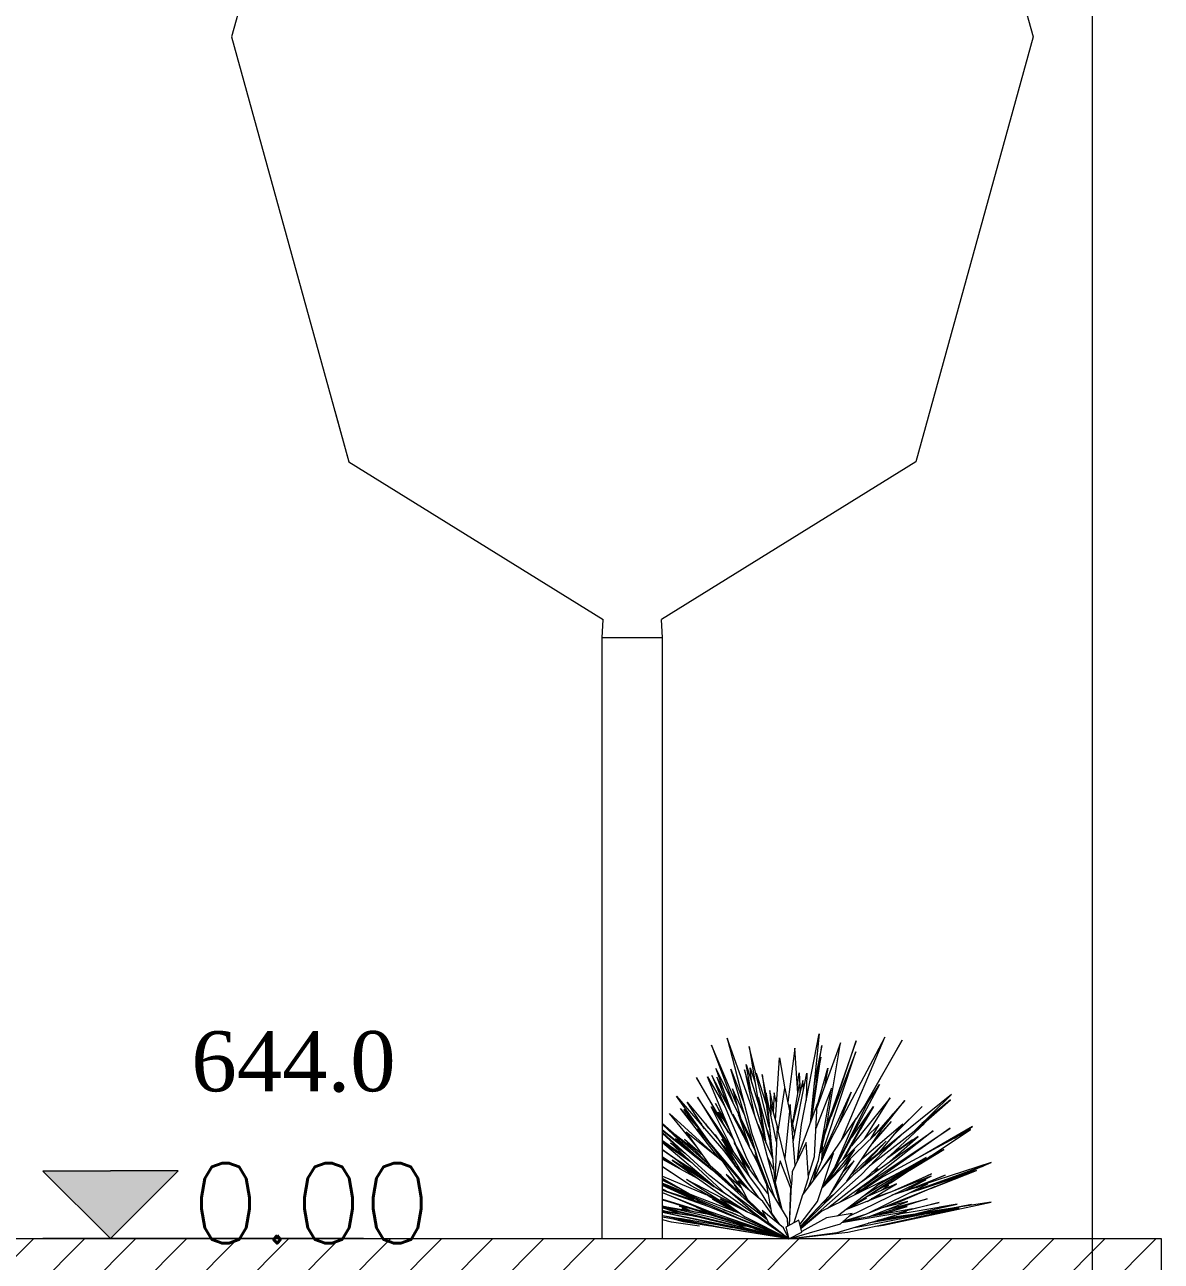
# Model space of a CAD drawing. Header units: millimetres. Extents: x 476244520 to 476657119, y 4620824743 to 4621446928.
# Drawn here: x 476633320 to 476638990, y 4621025854 to 4621032026 of the extents above; entities that cross this region are included whole.
import ezdxf

# ---------------------------------------------------------------- set-up
doc = ezdxf.new("R2010")
doc.units = ezdxf.units.MM
doc.header["$MEASUREMENT"] = 0
for name, color, linetype, lineweight in [('0_Pen_No__1_Pen_No__250', 7, 'Continuous', 0), ('0_Pen_No__250_Pen_No__142', 142, 'Continuous', 0), ('2D Drafting - General_Pen_No__7_Pen_No__250', 7, 'Continuous', 0), ('2D Drafting - General_Pen_No__7_Pen_No__7', 7, 'Continuous', 0), ('New_Interior - Furniture _Pen_No__7', 7, 'Continuous', 0), ('New_New_piketebi_Pen_No__7_Pen_No__1', 1, 'Continuous', 0), ('New_Structural - Bearing_Pen_No__1', 1, 'Continuous', 0), ('New_Structural - Bearing_Pen_No__7', 7, 'Continuous', 0), ('zoma_Pen_No__1_Pen_No__142', 142, 'Continuous', 0)]:
    doc.layers.add(name, color=color, linetype=linetype, lineweight=lineweight)
doc.styles.add('GENERATED_STYLE_7', font='times.ttf')

msp = doc.modelspace()

# ---------------------------------------------------------------- hatches: boundary and pattern name
at = {"layer": '0_Pen_No__250_Pen_No__142', "linetype": 'Continuous', "lineweight": 0}
msp.add_hatch(color=142, dxfattribs=at).paths.add_polyline_path([(476633747.533, 4621025966.681), (476634085.062, 4621026304.374), (476633409.84, 4621026304.209)])
at = {"layer": '2D Drafting - General_Pen_No__7_Pen_No__7', "linetype": 'Continuous', "lineweight": 0}
h = msp.add_hatch(dxfattribs=at)
h.set_pattern_fill('MASONRY_BLOCK', style=0, pattern_type=2)
h.set_pattern_definition([(45, (476844527.15, 4621385791.04), (-127.27922, 127.27922), [])])
h.paths.add_polyline_path([(476638990.415, 4621025966.681), (476638990.415, 4621025409.695), (476629956.096, 4621025409.695), (476612277.026, 4621023110.182), (476607039.153, 4621023110.189), (476607039.153, 4621023667.311), (476612277.162, 4621023666.024), (476629976.822, 4621025966.681)])

# ---------------------------------------------------------------- linework, layer by layer
at = {"layer": '0_Pen_No__1_Pen_No__250', "color": 7, "linetype": 'Continuous', "lineweight": 0, "flags": 128}
for points in [[(476633747.533, 4621025966.681), (476633409.84, 4621026304.209), (476633747.451, 4621026304.292)], [(476633747.533, 4621025966.681), (476634085.062, 4621026304.374), (476633747.451, 4621026304.292)], [(476635009.922, 4621025966.989), (476633409.922, 4621025966.598)]]:
    msp.add_lwpolyline(points, dxfattribs=at)
at = {"layer": '0_Pen_No__250_Pen_No__142', "color": 142, "linetype": 'Continuous', "lineweight": 0, "flags": 128}
msp.add_lwpolyline([(476633747.533, 4621025966.681), (476634085.062, 4621026304.374), (476633409.84, 4621026304.209)], close=True, dxfattribs=at)
at = {"layer": '2D Drafting - General_Pen_No__7_Pen_No__250', "color": 7, "linetype": 'Continuous', "lineweight": 0, "flags": 128}
msp.add_lwpolyline([(476638990.415, 4621025966.681), (476638990.415, 4621025409.695), (476629956.096, 4621025409.695), (476612277.026, 4621023110.182), (476607039.153, 4621023110.189), (476607039.153, 4621023667.311), (476612277.162, 4621023666.024), (476629976.822, 4621025966.681)], close=True, dxfattribs=at)
at = {"layer": 'New_Interior - Furniture _Pen_No__7', "color": 7, "linetype": 'Continuous', "lineweight": 0}
for p, q in [((476634936.89, 4621034087.345), (476634351.103, 4621031966.024)), ((476637765.317, 4621034087.345), (476638351.103, 4621031966.024)), ((476634351.103, 4621031966.024), (476634936.89, 4621029844.704)), ((476638351.103, 4621031966.024), (476637765.317, 4621029844.704)), ((476634866.96, 4621030097.941), (476634936.89, 4621029844.704)), ((476634936.89, 4621029844.704), (476636205.623, 4621029056.414)), ((476637765.317, 4621029844.704), (476636496.584, 4621029056.414)), ((476636201.103, 4621028966.024), (476636205.623, 4621029056.414)), ((476636501.103, 4621028966.024), (476636496.584, 4621029056.414)), ((476636203.382, 4621028966.024), (476636201.103, 4621028966.024)), ((476636201.103, 4621025966.024), (476636201.103, 4621028966.024)), ((476636210.15, 4621028966.024), (476636203.382, 4621028966.024)), ((476636221.2, 4621028966.024), (476636210.15, 4621028966.024)), ((476636236.197, 4621028966.024), (476636221.2, 4621028966.024)), ((476636254.685, 4621028966.024), (476636236.197, 4621028966.024)), ((476636276.103, 4621028966.024), (476636254.685, 4621028966.024)), ((476636299.8, 4621028966.024), (476636276.103, 4621028966.024)), ((476636325.056, 4621028966.024), (476636299.8, 4621028966.024)), ((476636351.103, 4621028966.024), (476636325.056, 4621028966.024)), ((476636377.151, 4621028966.024), (476636351.103, 4621028966.024)), ((476636402.406, 4621028966.024), (476636377.151, 4621028966.024)), ((476636426.103, 4621028966.024), (476636402.406, 4621028966.024)), ((476636447.522, 4621028966.024), (476636426.103, 4621028966.024)), ((476636466.01, 4621028966.024), (476636447.522, 4621028966.024)), ((476636481.007, 4621028966.024), (476636466.01, 4621028966.024)), ((476636492.057, 4621028966.024), (476636481.007, 4621028966.024)), ((476636498.825, 4621028966.024), (476636492.057, 4621028966.024)), ((476636501.103, 4621028966.024), (476636498.825, 4621028966.024)), ((476636501.103, 4621025966.024), (476636501.103, 4621028966.024)), ((476636998.469, 4621026476.729), (476636824.295, 4621026967.346)), ((476636824.295, 4621026967.346), (476636947.756, 4621026492.165)), ((476637195.672, 4621026536.342), (476637283.282, 4621026989.75)), ((476637283.282, 4621026989.75), (476637238.432, 4621026544.431)), ((476637389.829, 4621026944.25), (476637272.207, 4621026618.868)), ((476637468.277, 4621026954.551), (476637308.558, 4621026492.58)), ((476637310.376, 4621026480.781), (476637468.277, 4621026954.551)), ((476637319.598, 4621026524.512), (476637389.829, 4621026944.25)), ((476637611.637, 4621026972.536), (476637341.041, 4621026462.899)), ((476637397.088, 4621026463.139), (476637611.637, 4621026972.536)), ((476637697.655, 4621026957.154), (476637510.26, 4621026630.197)), ((476637525.494, 4621026653.485), (476637697.655, 4621026957.154)), ((476636874.444, 4621026631.024), (476636746.372, 4621026932.691)), ((476636746.372, 4621026932.691), (476636853.229, 4621026647.06)), ((476637034.529, 4621026521.238), (476636934.224, 4621026925.334)), ((476636934.224, 4621026925.334), (476637003.009, 4621026508.277)), ((476637162.341, 4621026916.593), (476637127.342, 4621026647.495)), ((476637177.531, 4621026692.155), (476637162.341, 4621026916.593)), ((476637242.215, 4621026554.608), (476637296.153, 4621026930.602)), ((476637296.153, 4621026930.602), (476637257.284, 4621026731.622)), ((476637311.277, 4621026431.727), (476637465.936, 4621026898.273)), ((476637465.936, 4621026898.273), (476637341.733, 4621026574.866)), ((476636942.22, 4621026707.984), (476636918.989, 4621026836.466)), ((476636918.989, 4621026836.466), (476636982.63, 4621026631.839)), ((476636948.074, 4621026742.948), (476636938.726, 4621026819.9)), ((476636938.726, 4621026819.9), (476636964.12, 4621026744.07)), ((476637065.839, 4621026558.423), (476637085.304, 4621026869.675)), ((476637085.304, 4621026869.675), (476637111.729, 4621026713.566)), ((476637246.915, 4621026567.25), (476637292.45, 4621026872.897)), ((476637272.442, 4621026623.323), (476637326.724, 4621026817.034)), ((476637292.45, 4621026872.897), (476637276.937, 4621026796.647)), ((476637326.724, 4621026817.034), (476637310.798, 4621026725.626)), ((476636831.79, 4621026497.098), (476636671.79, 4621026771.638)), ((476636671.79, 4621026771.638), (476636799.415, 4621026544.532)), ((476636872.991, 4621026422.815), (476636725.623, 4621026773.985)), ((476636725.623, 4621026773.985), (476636813.44, 4621026625.794)), ((476636976.371, 4621026346.262), (476636748.45, 4621026781.709)), ((476636748.45, 4621026781.709), (476636921.861, 4621026365.682)), ((476636949.669, 4621026455.633), (476636768.391, 4621026815.458)), ((476636768.391, 4621026815.458), (476636846.337, 4621026594.694)), ((476636804.911, 4621026712.023), (476636773.551, 4621026773.129)), ((476636773.551, 4621026773.129), (476636826.289, 4621026632.997)), ((476636978.418, 4621026360.105), (476636842.159, 4621026812.859)), ((476636842.159, 4621026812.859), (476636910.309, 4621026636.293)), ((476637004.8, 4621026502.393), (476636911.431, 4621026809.13)), ((476636911.431, 4621026809.13), (476636961.378, 4621026581.209)), ((476636969.481, 4621026783.295), (476636968.813, 4621026792.074)), ((476636968.813, 4621026792.074), (476637019.371, 4621026637.385)), ((476637019.418, 4621026685.664), (476636999.903, 4621026786.555)), ((476636999.903, 4621026786.555), (476637040.235, 4621026477.515)), ((476637201.961, 4621026755.55), (476637150.348, 4621026537.874)), ((476637153.982, 4621026450.38), (476637221.291, 4621026793.128)), ((476637174.669, 4621026734.442), (476637184.181, 4621026793.617)), ((476637184.181, 4621026793.617), (476637188.023, 4621026696.768)), ((476637204.741, 4621026708.851), (476637201.961, 4621026755.55)), ((476637221.291, 4621026793.128), (476637218.97, 4621026656.915)), ((476636910.674, 4621026585.203), (476636850.55, 4621026714.846)), ((476636850.55, 4621026714.846), (476636891.563, 4621026570.968)), ((476637054.892, 4621026619.656), (476637036.891, 4621026706.135)), ((476637036.891, 4621026706.135), (476637042.067, 4621026595.61)), ((476637058.607, 4621026694.245), (476637053.909, 4621026599.93)), ((476637071.134, 4621026643.095), (476637058.607, 4621026694.245)), ((476637079.147, 4621026501.004), (476637112.466, 4621026718.377)), ((476637112.466, 4621026718.377), (476637136.233, 4621026605.13)), ((476637152.037, 4621026544.998), (476637185.774, 4621026739.74)), ((476637185.774, 4621026739.74), (476637187.527, 4621026694.675)), ((476637345.231, 4621026717.074), (476637266.777, 4621026516.12)), ((476637280.883, 4621026356.482), (476637345.231, 4621026717.074)), ((476637298.036, 4621026381.456), (476637443.081, 4621026698.301)), ((476637584.267, 4621026736.093), (476637349.806, 4621026296.483)), ((476637443.081, 4621026698.301), (476637380.217, 4621026536.681)), ((476637523.146, 4621026640.369), (476637584.267, 4621026736.093)), ((476636750.191, 4621026428.264), (476636572.337, 4621026677.085)), ((476636572.337, 4621026677.085), (476636807.499, 4621026404.907)), ((476636711.916, 4621026515.536), (476636624.358, 4621026647.694)), ((476636624.358, 4621026647.694), (476636783.089, 4621026457.334)), ((476636848.421, 4621026416.548), (476636676.593, 4621026672.297)), ((476636676.593, 4621026672.297), (476636848.271, 4621026394.896)), ((476636823.499, 4621026540.752), (476636767.087, 4621026640.906)), ((476636767.087, 4621026640.906), (476636841.171, 4621026498.64)), ((476636980.488, 4621026638.726), (476636979.625, 4621026650.057)), ((476637037.285, 4621026457.671), (476636980.721, 4621026670.478)), ((476636980.721, 4621026670.478), (476637018.177, 4621026442.892)), ((476637070.255, 4621026450.139), (476637018.762, 4621026692.216)), ((476637018.762, 4621026692.216), (476637062.568, 4621026254.214)), ((476637043.475, 4621026636.233), (476637041.681, 4621026584.472)), ((476637080.258, 4621026508.254), (476637043.475, 4621026636.233)), ((476637139.418, 4621026636.912), (476637112.437, 4621026367.672)), ((476637163.314, 4621026330.856), (476637139.418, 4621026636.912)), ((476637273.218, 4621026637.999), (476637180.057, 4621026387.415)), ((476637259.416, 4621026376.827), (476637273.218, 4621026637.999)), ((476637359.129, 4621026620.163), (476637365.212, 4621026643.211)), ((476637365.212, 4621026643.211), (476637361.917, 4621026635.428)), ((476637381.104, 4621026355.851), (476637543.228, 4621026680.593)), ((476637638.15, 4621026668.66), (476637444.836, 4621026430.377)), ((476637543.228, 4621026680.593), (476637465.795, 4621026562.228)), ((476637509.056, 4621026464.321), (476637638.15, 4621026668.66)), ((476637943.16, 4621026685.449), (476637523.267, 4621026347.238)), ((476637711.34, 4621026656.522), (476637556.082, 4621026480.332)), ((476637593.194, 4621026508.203), (476637711.34, 4621026656.522)), ((476637745.636, 4621026491.91), (476637943.16, 4621026685.449)), ((476637776.39, 4621026515.802), (476637938.731, 4621026660.127)), ((476637938.731, 4621026660.127), (476637795.868, 4621026541.128)), ((476636672.43, 4621026425.502), (476636536.371, 4621026591.029)), ((476636536.371, 4621026591.029), (476636760.79, 4621026386.04)), ((476636782.916, 4621026368.329), (476636592.436, 4621026616.6)), ((476636592.436, 4621026616.6), (476636706.061, 4621026490.002)), ((476636693.022, 4621026508.244), (476636607.5, 4621026611.064)), ((476636607.5, 4621026611.064), (476636687.748, 4621026510.406)), ((476636857.634, 4621026398.054), (476636744.802, 4621026624.549)), ((476636744.802, 4621026624.549), (476636857.826, 4621026458.951)), ((476636800.799, 4621026550.275), (476636780.076, 4621026597.72)), ((476636780.076, 4621026597.72), (476636818.936, 4621026541.337)), ((476636857.472, 4621026573.422), (476636852.577, 4621026587.285)), ((476636852.577, 4621026587.285), (476636922.408, 4621026460.932)), ((476636963.296, 4621026410.352), (476636880.403, 4621026584.473)), ((476636880.403, 4621026584.473), (476636933.639, 4621026427.903)), ((476637340.243, 4621026584.227), (476637322.626, 4621026542.609)), ((476637400.514, 4621026358.023), (476637531.497, 4621026594.297)), ((476637531.497, 4621026594.297), (476637442.494, 4621026470.272)), ((476637554.909, 4621026626.251), (476637487.525, 4621026511.669)), ((476637525.934, 4621026584.262), (476637554.909, 4621026626.251)), ((476637653.563, 4621026590.126), (476637556.774, 4621026480.463)), ((476637600.386, 4621026522.679), (476637653.563, 4621026590.126)), ((476637797.017, 4621026626.716), (476637658.062, 4621026487.146)), ((476637670.527, 4621026502.112), (476637797.017, 4621026626.716)), ((476636794.078, 4621026281.773), (476636501.103, 4621026540.457)), ((476636501.103, 4621026536.088), (476636661.008, 4621026387.363)), ((476636501.103, 4621026509.297), (476636628.345, 4621026409.057)), ((476636845.206, 4621026310.049), (476636676.556, 4621026515.801)), ((476636676.556, 4621026515.801), (476636842.917, 4621026318.031)), ((476636708.584, 4621026519.392), (476636692.388, 4621026543.36)), ((476636692.388, 4621026543.36), (476636697.246, 4621026537.678)), ((476636732.983, 4621026517.424), (476636716.094, 4621026539.975)), ((476636716.094, 4621026539.975), (476636726.336, 4621026525.396)), ((476636978.567, 4621026532.789), (476636978.01, 4621026537.176)), ((476636978.01, 4621026537.176), (476637051.528, 4621026364.607)), ((476637023.381, 4621026509.978), (476637037.571, 4621026465.943)), ((476637073.187, 4621026524.872), (476637062.001, 4621026239.756)), ((476637145.879, 4621026233.73), (476637073.187, 4621026524.872)), ((476637145.256, 4621026562.136), (476637161.084, 4621026486.72)), ((476637175.962, 4621026357.58), (476637195.672, 4621026536.342)), ((476637468.199, 4621026567.749), (476637299.101, 4621026318.995)), ((476637359.818, 4621026318.848), (476637468.199, 4621026567.749)), ((476637582.256, 4621026536.007), (476637381.573, 4621026339.473)), ((476637410.217, 4621026367.525), (476637495.2, 4621026521.814)), ((476637607.489, 4621026529.554), (476637413.65, 4621026341.919)), ((476637422.342, 4621026253.008), (476637607.489, 4621026529.554)), ((476637495.2, 4621026521.814), (476637480.657, 4621026502.589)), ((476637700.659, 4621026538.29), (476637496.173, 4621026363.287)), ((476637516.467, 4621026268.727), (476637809.255, 4621026541.335)), ((476637809.255, 4621026541.335), (476637535.451, 4621026328.615)), ((476637541.033, 4621026465.226), (476637582.256, 4621026536.007)), ((476637541.613, 4621026253.479), (476637936.557, 4621026518.14)), ((476637642.386, 4621026551.677), (476637548.73, 4621026441.789)), ((476637560.564, 4621026459.465), (476637642.386, 4621026551.677)), ((476637578.776, 4621026391.949), (476637700.659, 4621026538.29)), ((476637936.557, 4621026518.14), (476637580.095, 4621026266.837)), ((476638038.041, 4621026510.962), (476637605.049, 4621026276.472)), ((476637606.524, 4621026528.114), (476637628.441, 4621026557.425)), ((476637628.441, 4621026557.425), (476637624.311, 4621026553.024)), ((476637642.244, 4621026246.726), (476638038.041, 4621026510.962)), ((476638048.627, 4621026526.24), (476637787.886, 4621026375.489)), ((476637958.395, 4621026467.83), (476638048.627, 4621026526.24)), ((476636501.103, 4621026506.446), (476636559.624, 4621026460.004)), ((476636501.103, 4621026506.118), (476636749.633, 4621026310.275)), ((476636737.115, 4621026282.153), (476636501.103, 4621026496.683)), ((476636595.356, 4621026406.885), (476636501.103, 4621026491.976)), ((476636501.103, 4621026456.901), (476636615.004, 4621026377.162)), ((476636520.006, 4621026435.297), (476636501.103, 4621026451.582)), ((476636501.103, 4621026448.405), (476636648.033, 4621026346.516)), ((476636572.239, 4621026477.647), (476636562.679, 4621026488.037)), ((476636562.679, 4621026488.037), (476636661.417, 4621026411.127)), ((476636650.512, 4621026388.383), (476636567.216, 4621026466.069)), ((476636567.216, 4621026466.069), (476636885.954, 4621026198.596)), ((476636737.14, 4621026332.046), (476636611.843, 4621026462.899)), ((476636611.843, 4621026462.899), (476636702.756, 4621026383.408)), ((476636744.336, 4621026325.693), (476636619.218, 4621026499.363)), ((476636619.218, 4621026499.363), (476636804.093, 4621026351.378)), ((476636857.953, 4621026360.489), (476636765.355, 4621026484.007)), ((476636765.355, 4621026484.007), (476636864.775, 4621026334.481)), ((476636986.202, 4621026210.352), (476636797.302, 4621026463.091)), ((476636797.302, 4621026463.091), (476636925.402, 4621026246.389)), ((476636919.593, 4621026312.749), (476636812.952, 4621026459.571)), ((476636812.952, 4621026459.571), (476636853.43, 4621026387.994)), ((476636850.622, 4621026476.119), (476636836.453, 4621026496.608)), ((476636836.453, 4621026496.608), (476636843.113, 4621026480.508)), ((476636947.756, 4621026492.165), (476637058.593, 4621026177.166)), ((476637091.711, 4621026122.417), (476636998.469, 4621026476.729)), ((476637016.336, 4621026454.077), (476637004.8, 4621026502.393)), ((476637038.447, 4621026491.213), (476637036.643, 4621026439.157)), ((476637218.367, 4621026447.182), (476637148.504, 4621026299.561)), ((476637161.084, 4621026486.72), (476637161.07, 4621026486.476)), ((476637230.513, 4621026270.346), (476637218.367, 4621026447.182)), ((476637341.041, 4621026462.899), (476637256.072, 4621026260.232)), ((476637308.491, 4621026475.319), (476637287.779, 4621026395.126)), ((476637295.234, 4621026436.903), (476637310.376, 4621026480.781)), ((476637296.572, 4621026356.832), (476637302.157, 4621026450.796)), ((476637308.558, 4621026492.58), (476637301.28, 4621026470.783)), ((476637303.22, 4621026481.654), (476637312.77, 4621026504.764)), ((476637304.215, 4621026485.427), (476637303.765, 4621026484.707)), ((476637304.121, 4621026483.834), (476637304.215, 4621026485.427)), ((476637443.611, 4621026284.776), (476637618.65, 4621026453.563)), ((476637618.65, 4621026453.563), (476637472.464, 4621026299.928)), ((476637495.613, 4621026252.285), (476637851.527, 4621026505.555)), ((476637851.527, 4621026505.555), (476637532.366, 4621026251.798)), ((476637565.753, 4621026490.636), (476637550.542, 4621026474.43)), ((476637690.496, 4621026481.091), (476637594.612, 4621026391.165)), ((476637612.476, 4621026410.052), (476637690.496, 4621026481.091)), ((476637777.005, 4621026477.258), (476637619.819, 4621026364.955)), ((476637748.46, 4621026459.417), (476637626.816, 4621026371.471)), ((476637637.06, 4621026352.939), (476637777.005, 4621026477.258)), ((476637734.525, 4621026446.908), (476637748.46, 4621026459.417)), ((476636770.081, 4621026218.835), (476636501.103, 4621026444.312)), ((476636501.103, 4621026410.254), (476636692.486, 4621026276.396)), ((476636726.893, 4621026250.598), (476636501.103, 4621026409.845)), ((476636819.678, 4621026187.256), (476636541.943, 4621026444.951)), ((476636541.943, 4621026444.951), (476636616.366, 4621026391.912)), ((476636636.022, 4621026408.33), (476636621.521, 4621026424.089)), ((476636771.804, 4621026398.026), (476636763.021, 4621026410.314)), ((476636837.502, 4621026319.447), (476636771.804, 4621026398.026)), ((476636893.306, 4621026222.399), (476636771.935, 4621026397.87)), ((476636805.49, 4621026430.47), (476636843.608, 4621026384.757)), ((476636807.499, 4621026404.907), (476636977.35, 4621026175.87)), ((476636923.54, 4621026331.335), (476636859.8, 4621026445.505)), ((476636859.8, 4621026445.505), (476636935.12, 4621026315.945)), ((476636908.465, 4621026338.282), (476636867.037, 4621026432.068)), ((476636867.037, 4621026432.068), (476636868.261, 4621026430.349)), ((476636870.165, 4621026427.675), (476636872.079, 4621026424.987)), ((476636909.745, 4621026335.231), (476636874.574, 4621026419.041)), ((476636955.816, 4621026385.533), (476636973.792, 4621026355.198)), ((476636974.624, 4621026353.164), (476636963.975, 4621026408.096)), ((476637036.643, 4621026439.157), (476637051.261, 4621026367.27)), ((476637180.057, 4621026387.415), (476637176.943, 4621026359.653)), ((476637354.557, 4621026392.752), (476637200.47, 4621026185.416)), ((476637276.031, 4621026152.669), (476637354.557, 4621026392.752)), ((476637324.148, 4621026422.605), (476637297.865, 4621026378.58)), ((476637299.142, 4621026400.076), (476637311.277, 4621026431.727)), ((476637331.285, 4621026253.551), (476637459.301, 4621026412.083)), ((476637459.301, 4621026412.083), (476637404.596, 4621026328.003)), ((476637642.733, 4621026442.042), (476637454.979, 4621026285.334)), ((476637493.883, 4621026284.668), (476637642.733, 4621026442.042)), ((476637656.61, 4621026393.011), (476637681.814, 4621026420.536)), ((476637681.814, 4621026420.536), (476637674.425, 4621026415.798)), ((476637735.413, 4621026308.926), (476637905.309, 4621026412.253)), ((476637816.339, 4621026362.953), (476637860.734, 4621026389.584)), ((476637905.309, 4621026412.253), (476637827.847, 4621026369.856)), ((476637860.734, 4621026389.584), (476637831.971, 4621026373.389)), ((476636590.377, 4621026315.232), (476636501.103, 4621026372.502)), ((476636501.103, 4621026372.145), (476636584.394, 4621026318.483)), ((476636501.103, 4621026363.745), (476636675.283, 4621026269.092)), ((476636645.308, 4621026229.982), (476636501.103, 4621026325.379)), ((476636543.453, 4621026297.363), (476636501.103, 4621026324.665)), ((476636831.822, 4621026179.524), (476636550.001, 4621026358.962)), ((476636550.001, 4621026358.962), (476636790.601, 4621026186.369)), ((476636561.818, 4621026367.789), (476636680.806, 4621026293.672)), ((476636659.548, 4621026289.212), (476636566.426, 4621026363.773)), ((476636865.64, 4621026326.506), (476636856.287, 4621026343.62)), ((476636856.287, 4621026343.62), (476636888.299, 4621026309.154)), ((476637027.828, 4621026192.731), (476636896.697, 4621026367.011)), ((476636896.697, 4621026367.011), (476636932.461, 4621026282.254)), ((476636910.943, 4621026333.249), (476636909.745, 4621026335.231)), ((476636916.396, 4621026320.326), (476636909.995, 4621026334.818)), ((476636921.861, 4621026365.682), (476636978.754, 4621026257.953)), ((476636973.792, 4621026355.198), (476637021.522, 4621026238.45)), ((476637019.113, 4621026242.433), (476636976.371, 4621026346.262)), ((476637034.546, 4621026216.92), (476636978.418, 4621026360.105)), ((476637025.767, 4621026372.999), (476637057.295, 4621026306.939)), ((476637089.607, 4621026354.506), (476637064.583, 4621026246.278)), ((476637141.891, 4621026217.762), (476637089.607, 4621026354.506)), ((476637229.797, 4621026280.77), (476637259.416, 4621026376.827)), ((476637232.148, 4621026228.04), (476637280.883, 4621026356.482)), ((476637271.221, 4621026331.019), (476637251.269, 4621026253.77)), ((476637435.878, 4621026360.075), (476637297.449, 4621026218.153)), ((476637381.573, 4621026339.473), (476637310.337, 4621026232.591)), ((476637334.491, 4621026182.472), (476637435.878, 4621026360.075)), ((476637336.866, 4621026184.06), (476637440.16, 4621026362.485)), ((476637342.823, 4621026194.349), (476637457.377, 4621026354.63)), ((476637364.771, 4621026330.222), (476637381.104, 4621026355.851)), ((476637457.377, 4621026354.63), (476637403.89, 4621026299.834)), ((476637440.16, 4621026362.485), (476637433.384, 4621026355.706)), ((476637465.751, 4621026141.965), (476637810.961, 4621026364.156)), ((476637523.267, 4621026347.238), (476637488.49, 4621026313.303)), ((476637500.486, 4621026176.698), (476637817.152, 4621026370.98)), ((476637817.152, 4621026370.98), (476637570.138, 4621026230.087)), ((476638104.817, 4621026330.814), (476637747.151, 4621026201.033)), ((476637810.961, 4621026364.156), (476637774.309, 4621026344.695)), ((476638141.049, 4621026347.043), (476637798.978, 4621026234.701)), ((476637856.185, 4621026234.617), (476638104.817, 4621026330.814)), ((476637956.559, 4621026267.602), (476638090.448, 4621026325.255)), ((476638095.549, 4621026327.451), (476638141.049, 4621026347.043)), ((476636501.103, 4621026278.866), (476636718.758, 4621026187.307)), ((476636638.397, 4621026189.333), (476636501.103, 4621026266.421)), ((476636873.994, 4621026100.298), (476636621.895, 4621026261.217)), ((476636621.895, 4621026261.217), (476636887.131, 4621026123.452)), ((476636758.477, 4621026228.563), (476636682.126, 4621026280.887)), ((476636682.126, 4621026280.887), (476636759.451, 4621026225.604)), ((476636692.486, 4621026276.396), (476636748.389, 4621026237.019)), ((476636846.319, 4621026194.967), (476636737.115, 4621026282.153)), ((476636749.633, 4621026310.275), (476637020.113, 4621026067.425)), ((476636859.885, 4621026220.473), (476636794.078, 4621026281.773)), ((476636895.62, 4621026220.368), (476636819.736, 4621026286.982)), ((476636819.736, 4621026286.982), (476636925.163, 4621026156.537)), ((476636842.917, 4621026318.031), (476636930.301, 4621026211.989)), ((476636920.596, 4621026219.925), (476636845.206, 4621026310.049)), ((476637148.504, 4621026299.561), (476637145.48, 4621026235.329)), ((476637454.979, 4621026285.334), (476637191.41, 4621026024.277)), ((476637192.712, 4621026019.063), (476637493.883, 4621026284.668)), ((476637205.327, 4621026191.95), (476637230.513, 4621026270.346)), ((476637261.205, 4621026272.475), (476637253.121, 4621026260.939)), ((476637299.101, 4621026318.995), (476637297.988, 4621026316.634)), ((476637359.994, 4621026282.275), (476637298.2, 4621026220.448)), ((476637299.987, 4621026225.911), (476637359.818, 4621026318.848)), ((476637349.806, 4621026296.483), (476637303.005, 4621026225.255)), ((476637331.519, 4621026262.416), (476637313.904, 4621026236.16)), ((476637323.838, 4621026116.85), (476637516.467, 4621026268.727)), ((476637363.236, 4621026293.118), (476637331.519, 4621026262.416)), ((476637841.918, 4621026279.117), (476637410.837, 4621026107.983)), ((476637429.68, 4621026076.828), (476637841.918, 4621026279.117)), ((476637580.095, 4621026266.837), (476637460.681, 4621026186.584)), ((476637469.555, 4621026069.636), (476637996.845, 4621026280.841)), ((476637605.049, 4621026276.472), (476637479.937, 4621026194.28)), ((476637576.782, 4621026283.166), (476637482.264, 4621026210.139)), ((476637577.819, 4621026314.422), (476637545.967, 4621026296.193)), ((476637546.675, 4621026263.175), (476637576.782, 4621026283.166)), ((476637568.234, 4621026303.962), (476637577.819, 4621026314.422)), ((476637727.409, 4621026319.792), (476637596.451, 4621026250.256)), ((476637646.127, 4621026201.39), (476637843.438, 4621026289.367)), ((476637843.438, 4621026289.367), (476637701.722, 4621026223.461)), ((476637739.564, 4621026310.631), (476637716.451, 4621026296.267)), ((476637719.853, 4621026207.432), (476637912.898, 4621026284.148)), ((476637732.158, 4621026306.753), (476637739.564, 4621026310.631)), ((476637996.845, 4621026280.841), (476637732.948, 4621026194.119)), ((476637912.898, 4621026284.148), (476637787.407, 4621026231.623)), ((476637840.523, 4621026217.638), (476638068.885, 4621026306.94)), ((476638068.885, 4621026306.94), (476637972.05, 4621026274.273)), ((476637982.966, 4621026277.956), (476638012.608, 4621026289.43)), ((476638012.608, 4621026289.43), (476637984.587, 4621026279.671)), ((476637986.133, 4621026279.024), (476637996.043, 4621026283.017)), ((476638014.876, 4621026290.607), (476637993.385, 4621026283.46)), ((476638007.797, 4621026287.754), (476638014.876, 4621026290.607)), ((476636558.94, 4621026233.947), (476636501.103, 4621026259.924)), ((476636501.103, 4621026258.195), (476636601.812, 4621026209.875)), ((476636501.103, 4621026243.537), (476636677.489, 4621026173.899)), ((476636912.552, 4621026066.313), (476636501.103, 4621026237.927)), ((476636501.103, 4621026237.202), (476636870.674, 4621026073.372)), ((476636657.588, 4621026159.565), (476636501.103, 4621026231.695)), ((476636520.459, 4621026204.635), (476636501.103, 4621026213.297)), ((476636501.103, 4621026210.997), (476636729.717, 4621026135.858)), ((476636501.103, 4621026207.84), (476636732.386, 4621026126.877)), ((476636680.26, 4621026163.201), (476636608.712, 4621026200.265)), ((476636608.712, 4621026200.265), (476636890.522, 4621026091.736)), ((476636812.711, 4621026139.415), (476636645.308, 4621026229.982)), ((476636742.701, 4621026171.758), (476636691.654, 4621026204.909)), ((476636752.567, 4621026232.613), (476636726.893, 4621026250.598)), ((476637001.38, 4621026079.573), (476636839.437, 4621026200.089)), ((476636839.437, 4621026200.089), (476636954.253, 4621026099.998)), ((476636854.554, 4621026256.417), (476636887.644, 4621026230.585)), ((476636887.218, 4621026198.883), (476636861.617, 4621026235.162)), ((476636876.566, 4621026206.475), (476636895.993, 4621026192.63)), ((476637002.921, 4621026152.6), (476636878.038, 4621026254.73)), ((476636878.038, 4621026254.73), (476636925.823, 4621026161.34)), ((476636925.402, 4621026246.389), (476636982.436, 4621026169.353)), ((476637041.876, 4621026117.651), (476636986.202, 4621026210.352)), ((476637124.975, 4621026067.428), (476637018.267, 4621026243.833)), ((476637018.267, 4621026243.833), (476637046.406, 4621026093.442)), ((476637062.001, 4621026239.756), (476637092.878, 4621026120.488)), ((476637064.583, 4621026246.278), (476637096.817, 4621026113.977)), ((476637065.281, 4621026227.085), (476637065.965, 4621026220.251)), ((476637135.237, 4621026033.416), (476637141.891, 4621026217.762)), ((476637136.117, 4621026033.884), (476637145.879, 4621026233.73)), ((476637603.176, 4621026255.41), (476637296.124, 4621026103.103)), ((476637310.143, 4621026236.12), (476637306.663, 4621026228.916)), ((476637374.319, 4621026079.992), (476637603.176, 4621026255.41)), ((476637532.366, 4621026251.798), (476637388.258, 4621026148.804)), ((476637457.563, 4621026183.182), (476637497.799, 4621026227.094)), ((476637505.686, 4621026228.236), (476637541.613, 4621026253.479)), ((476637668.763, 4621026240.321), (476637512.645, 4621026172.148)), ((476637520.978, 4621026090.925), (476637826.068, 4621026239.453)), ((476637523.034, 4621026152.524), (476637668.763, 4621026240.321)), ((476637593.964, 4621026220.143), (476637526.407, 4621026178.158)), ((476637547.268, 4621026194.433), (476637642.244, 4621026246.726)), ((476637629.563, 4621026233.933), (476637593.487, 4621026219.847)), ((476637594.89, 4621026208.063), (476637629.563, 4621026233.933)), ((476637650.054, 4621026249.937), (476637611.086, 4621026226.719)), ((476637621.841, 4621026235.492), (476637650.054, 4621026249.937)), ((476637826.068, 4621026239.453), (476637646.844, 4621026183.392)), ((476637688.458, 4621026152.16), (476637860.121, 4621026226.077)), ((476637811.02, 4621026240.079), (476637693.319, 4621026197.93)), ((476637702.608, 4621026201.256), (476637815.606, 4621026260.579)), ((476637738.459, 4621026214.826), (476637711.742, 4621026206.051)), ((476637771.162, 4621026222.278), (476637811.02, 4621026240.079)), ((476637815.606, 4621026260.579), (476637775.009, 4621026246.284)), ((476636740.466, 4621026100.72), (476636501.103, 4621026195.062)), ((476636854.225, 4621026048.474), (476636501.445, 4621026160.86)), ((476636501.445, 4621026160.86), (476636792.238, 4621026074.861)), ((476636692.611, 4621026104.325), (476636503.135, 4621026161.636)), ((476636503.135, 4621026161.636), (476636555.849, 4621026144.771)), ((476636538.104, 4621026180.377), (476636511.129, 4621026191.11)), ((476636769.912, 4621026081.464), (476636534.994, 4621026181.704)), ((476636626.883, 4621026142.457), (476636626.156, 4621026142.805)), ((476636627.371, 4621026142.287), (476636626.883, 4621026142.457)), ((476636677.489, 4621026173.899), (476636679.195, 4621026173.121)), ((476636833.126, 4621026124.12), (476636742.701, 4621026171.758)), ((476636837.568, 4621026121.082), (476636751.678, 4621026163.245)), ((476636751.678, 4621026163.245), (476636857.515, 4621026104.448)), ((476636790.601, 4621026186.369), (476636925.398, 4621026099.659)), ((476636977.032, 4621026074.556), (476636791.162, 4621026164.922)), ((476636791.162, 4621026164.922), (476636910.729, 4621026077.663)), ((476636867.525, 4621026100.593), (476636803.39, 4621026144.458)), ((476637132.812, 4621025966.238), (476636831.822, 4621026179.524)), ((476636885.954, 4621026198.596), (476636907.756, 4621026178.075)), ((476636925.163, 4621026156.537), (476637018.007, 4621026071.451)), ((476636925.823, 4621026161.34), (476637014.912, 4621026077.367)), ((476636977.006, 4621026176.687), (476636978.87, 4621026172.269)), ((476637080.163, 4621026041.776), (476637002.921, 4621026152.6)), ((476637200.47, 4621026185.416), (476637157.142, 4621026045.054)), ((476637187.974, 4621026038.043), (476637276.031, 4621026152.669)), ((476637190.467, 4621026028.054), (476637334.491, 4621026182.472)), ((476637190.521, 4621026027.84), (476637336.866, 4621026184.06)), ((476637190.571, 4621026027.639), (476637328.375, 4621026174.134)), ((476637309.733, 4621026141.472), (476637313.192, 4621026157.994)), ((476637344.639, 4621026180.97), (476637310.826, 4621026146.694)), ((476637328.375, 4621026174.134), (476637330.973, 4621026177.769)), ((476637356.416, 4621026187.711), (476637344.639, 4621026180.97)), ((476637431.779, 4621026124.035), (476637465.751, 4621026141.965)), ((476637520.214, 4621026168.826), (476637432.024, 4621026116.394)), ((476637471.699, 4621026145.794), (476637520.214, 4621026168.826)), ((476637529.277, 4621026074.985), (476637726.388, 4621026152.493)), ((476637635.245, 4621026197.07), (476637543.144, 4621026164.639)), ((476637822.911, 4621026165.155), (476637554.613, 4621026079.612)), ((476637726.388, 4621026152.493), (476637593.369, 4621026119.229)), ((476637604.473, 4621026034.33), (476638142.059, 4621026147.923)), ((476637610.242, 4621026125.988), (476637688.458, 4621026152.16)), ((476637628.648, 4621026114.06), (476637822.911, 4621026165.155)), ((476637882.673, 4621026146.787), (476637711.937, 4621026104.311)), ((476637741.408, 4621026113.731), (476637882.673, 4621026146.787)), ((476637814.742, 4621026103.003), (476637971.669, 4621026138.782)), ((476637971.669, 4621026138.782), (476637884.509, 4621026122.958)), ((476638142.059, 4621026147.923), (476637956.526, 4621026120.436)), ((476636501.103, 4621026129.571), (476636746.629, 4621026074.478)), ((476636579.425, 4621026103.671), (476636501.103, 4621026125.75)), ((476636501.103, 4621026122.043), (476636679.088, 4621026080.292)), ((476636735.228, 4621026059.963), (476636501.103, 4621026119.021)), ((476636501.103, 4621026102.851), (476636647.564, 4621026081.769)), ((476636501.103, 4621026097.985), (476636854.883, 4621026026.593)), ((476636896.668, 4621026012.735), (476636501.103, 4621026097.137)), ((476636501.103, 4621026082.542), (476636773.584, 4621026037.944)), ((476636791.399, 4621026022.425), (476636501.103, 4621026080.606)), ((476636535.968, 4621026097.832), (476636501.61, 4621026107.151)), ((476636501.61, 4621026107.151), (476636602.41, 4621026088.269)), ((476636513.037, 4621026126.893), (476636725.147, 4621026089.594)), ((476636587.052, 4621026091.146), (476636517.454, 4621026114.896)), ((476636638.429, 4621026107.091), (476636586.088, 4621026129.065)), ((476636586.088, 4621026129.065), (476636627.781, 4621026120.613)), ((476636637.307, 4621026105.041), (476636600.043, 4621026116.639)), ((476636600.043, 4621026116.639), (476636669.268, 4621026099.421)), ((476636647.564, 4621026081.769), (476636669.273, 4621026076.6)), ((476636661.081, 4621026113.862), (476636723.771, 4621026101.153)), ((476636713.677, 4621026103.199), (476636672.827, 4621026121.676)), ((476636672.827, 4621026121.676), (476636679.718, 4621026119.95)), ((476636679.088, 4621026080.292), (476637132.812, 4621025966.238)), ((476636732.386, 4621026126.877), (476637132.812, 4621025966.238)), ((476637132.812, 4621025966.238), (476636740.466, 4621026100.72)), ((476636767.754, 4621026082.102), (476636768.881, 4621026081.904)), ((476636805.648, 4621026110.902), (476636847.171, 4621026097.255)), ((476636847.171, 4621026097.255), (476637132.812, 4621025966.238)), ((476636893.7, 4621026090.09), (476636873.994, 4621026100.298)), ((476636887.131, 4621026123.452), (476636920.878, 4621026101.857)), ((476636910.729, 4621026077.663), (476637132.812, 4621025966.238)), ((476636954.253, 4621026099.998), (476637132.812, 4621025966.238)), ((476637105.856, 4621026021.06), (476636999.514, 4621026106.803)), ((476636999.514, 4621026106.803), (476637030.309, 4621026047.932)), ((476637023.93, 4621026060.127), (476637001.38, 4621026079.573)), ((476637046.406, 4621026093.442), (476637083.121, 4621026039.392)), ((476637296.124, 4621026103.103), (476637193.254, 4621026016.891)), ((476637447.379, 4621026092.84), (476637319.643, 4621026070.376)), ((476637373.38, 4621025997.301), (476637719.887, 4621026100.357)), ((476637389.743, 4621026040.698), (476637447.379, 4621026092.84)), ((476637719.887, 4621026100.357), (476637395.222, 4621026045.654)), ((476637403.577, 4621026053.213), (476637520.978, 4621026090.925)), ((476637425.763, 4621025998.622), (476637888.518, 4621026099.534)), ((476637748.961, 4621026115.111), (476637485.651, 4621026067.016)), ((476637836.868, 4621026095.943), (476637527.766, 4621026043.218)), ((476637541.353, 4621026037.115), (476637836.868, 4621026095.943)), ((476637739.865, 4621026079.397), (476637573.75, 4621026056.894)), ((476637767.773, 4621026086.633), (476637580.394, 4621026058.87)), ((476637585.314, 4621026085.22), (476637721.933, 4621026127.208)), ((476637855.578, 4621026102.046), (476637608.997, 4621026067.377)), ((476637721.933, 4621026127.208), (476637654.572, 4621026111.482)), ((476637668.973, 4621026091.779), (476637748.961, 4621026115.111)), ((476637910.851, 4621026127.365), (476637681.902, 4621026089.06)), ((476637730.305, 4621026078.102), (476637767.773, 4621026086.633)), ((476637755.401, 4621026087.961), (476637910.851, 4621026127.365)), ((476637767.46, 4621026073.136), (476637932.147, 4621026107.581)), ((476637939.216, 4621026117.871), (476637780.819, 4621026094.404)), ((476637888.518, 4621026099.534), (476637783.32, 4621026085.284)), ((476637789.706, 4621026086.149), (476637799.315, 4621026088.468)), ((476637932.147, 4621026107.581), (476637798.724, 4621026088.325)), ((476637814.436, 4621026092.117), (476637855.578, 4621026102.046)), ((476637982.518, 4621026119.062), (476637826.474, 4621026095.022)), ((476638043.585, 4621026137.087), (476637837.253, 4621026097.624)), ((476637845.779, 4621026100.669), (476638043.585, 4621026137.087)), ((476637915.134, 4621026105.126), (476637982.518, 4621026119.062)), ((476636773.663, 4621026023.092), (476636501.103, 4621026074.509)), ((476636546.156, 4621026049.229), (476636501.103, 4621026060.008)), ((476636687.041, 4621026029.298), (476636546.156, 4621026049.229)), ((476636605.834, 4621026050.961), (476636551.746, 4621026064.956)), ((476636588.897, 4621026068.172), (476636625.246, 4621026062.584)), ((476636741.869, 4621026029.09), (476636605.834, 4621026050.961)), ((476636625.246, 4621026062.584), (476636639.072, 4621026059.96)), ((476637132.812, 4621025966.238), (476636735.228, 4621026059.963)), ((476636746.629, 4621026074.478), (476636907.822, 4621026029.298)), ((476636773.584, 4621026037.944), (476636850.146, 4621026022.661)), ((476637132.812, 4621025966.238), (476636773.663, 4621026023.092)), ((476637132.812, 4621025966.238), (476636791.399, 4621026022.425)), ((476636792.238, 4621026074.861), (476637132.812, 4621025966.238)), ((476637132.812, 4621025966.238), (476636854.225, 4621026048.474)), ((476636854.883, 4621026026.593), (476637132.812, 4621025966.238)), ((476636870.674, 4621026073.372), (476637132.812, 4621025966.238)), ((476637132.812, 4621025966.238), (476636912.552, 4621026066.313)), ((476636966.97, 4621026012.173), (476636956.157, 4621026018.384)), ((476637132.812, 4621025966.238), (476636977.032, 4621026074.556)), ((476637030.309, 4621026047.932), (476637132.812, 4621025966.238)), ((476637132.812, 4621025966.238), (476637105.856, 4621026021.06)), ((476637182.818, 4621026058.694), (476637117.163, 4621026023.815)), ((476637117.163, 4621026023.815), (476637132.812, 4621025966.238)), ((476637127.911, 4621026029.524), (476637124.975, 4621026067.428)), ((476637132.812, 4621025966.238), (476637389.743, 4621026040.698)), ((476637197.594, 4621025999.504), (476637182.818, 4621026058.694)), ((476637319.643, 4621026070.376), (476637196.971, 4621026002)), ((476637223.149, 4621026055.714), (476637226.273, 4621026065.592)), ((476637397.158, 4621026047.406), (476637469.555, 4621026069.636)), ((476637485.651, 4621026067.016), (476637433.357, 4621026052.08)), ((476637459.501, 4621026022.915), (476637541.353, 4621026037.115)), ((476637569.622, 4621026029.298), (476637604.473, 4621026034.33)), ((476637132.812, 4621025966.238), (476636896.668, 4621026012.735)), ((476637132.812, 4621025966.238), (476636966.97, 4621026012.173)), ((476637132.812, 4621025966.238), (476637197.594, 4621025999.504)), ((476637132.812, 4621025966.238), (476637425.763, 4621025998.622)), ((476637132.812, 4621025966.238), (476637373.38, 4621025997.301))]:
    msp.add_line(p, q, dxfattribs=at)
at = {"layer": 'New_Structural - Bearing_Pen_No__1', "color": 1, "linetype": 'Continuous', "lineweight": 0}
msp.add_line((476638646.158, 4621046996.649), (476638646.158, 4621020265.322), dxfattribs=at)
at = {"layer": 'New_Structural - Bearing_Pen_No__7', "color": 7, "linetype": 'Continuous', "lineweight": 0}
for p, q in [((476636919.184, 4621026029.298), (476636881.946, 4621026029.298)), ((476637196.48, 4621026029.298), (476637192.132, 4621026029.298))]:
    msp.add_line(p, q, dxfattribs=at)

# ---------------------------------------------------------------- texts
at = {"layer": 'New_New_piketebi_Pen_No__7_Pen_No__1', "color": 1, "linetype": 'Continuous', "lineweight": 0, "insert": (476634150.889, 4621026848.8), "char_height": 300, "attachment_point": 4, "style": 'GENERATED_STYLE_7'}
msp.add_mtext('\\A1;{\\pql;\\fTimes New Roman|b0|i0|c0|p18;6\\fTimes New Roman|b0|i0|c0|p18;4\\fTimes New Roman|b0|i0|c0|p18;4.\\fTimes New Roman|b0|i0|c0|p18;0}', dxfattribs=at)
at = {"layer": 'zoma_Pen_No__1_Pen_No__142', "color": 142, "linetype": 'Continuous', "lineweight": 0, "insert": (476634149.847, 4621025943.733), "char_height": 400, "attachment_point": 7, "rotation": 0.0139872}
msp.add_mtext('\\A1;{\\pql;\\Ftxt.shx;0\\Ftxt.shx;.00}', dxfattribs=at)

doc.saveas('drawing.dxf')
